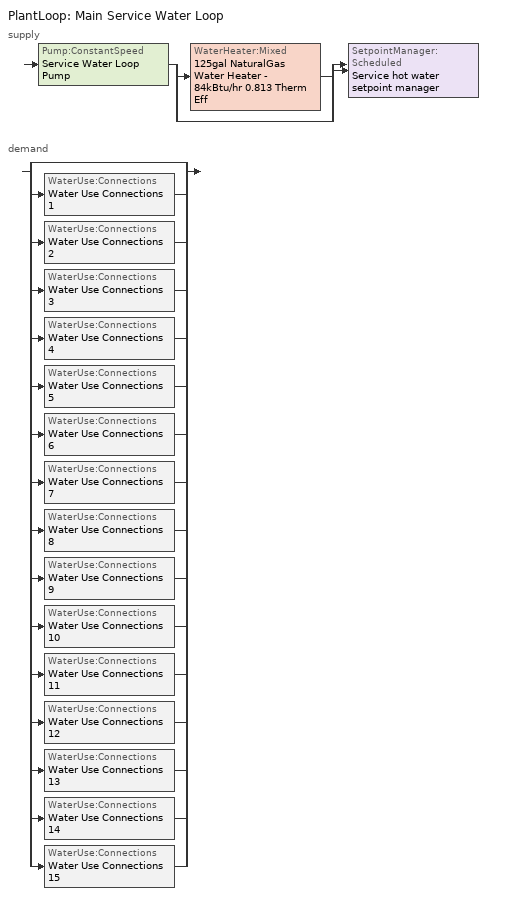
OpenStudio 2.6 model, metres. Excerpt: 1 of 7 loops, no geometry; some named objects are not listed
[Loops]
PlantLoop 'Main Service Water Loop'
 supply: Pump:ConstantSpeed 'Service Water Loop Pump' > split
  | WaterHeater:Mixed '125gal NaturalGas Water Heater - 84kBtu/hr 0.813 Therm Eff'
  | bypass
  join > SetpointManager:Scheduled 'Service hot water setpoint manager'
 demand: split
  | bypass
  | WaterUse:Connections 'Water Use Connections 1'
  | WaterUse:Connections 'Water Use Connections 2'
  | WaterUse:Connections 'Water Use Connections 3'
  | WaterUse:Connections 'Water Use Connections 4'
  | WaterUse:Connections 'Water Use Connections 5'
  | WaterUse:Connections 'Water Use Connections 6'
  | WaterUse:Connections 'Water Use Connections 7'
  | WaterUse:Connections 'Water Use Connections 8'
  | WaterUse:Connections 'Water Use Connections 9'
  | WaterUse:Connections 'Water Use Connections 10'
  | WaterUse:Connections 'Water Use Connections 11'
  | WaterUse:Connections 'Water Use Connections 12'
  | WaterUse:Connections 'Water Use Connections 13'
  | WaterUse:Connections 'Water Use Connections 14'
  | WaterUse:Connections 'Water Use Connections 15'
[Sizing:Zone]
ALL_ST=Office open plan_FL=Building Story 3_SCH=A 2: Zone Cooling Design Supply Air Temperature Input Method=SupplyAirTemperature; Zone Cooling Design Supply Air Temperature {C}=13; Zone Cooling Design Supply Air Temperature Difference {deltaC}=11.11; Zone Heating Design Supply Air Temperature Input Method=SupplyAirTemperature; Zone Heating Design Supply Air Temperature {C}=43; Zone Heating Design Supply Air Temperature Difference {deltaC}=11.11; Zone Cooling Design Supply Air Humidity Ratio {kg-H2O/kg-air}=0.0085; Zone Heating Design Supply Air Humidity Ratio {kg-H2O/kg-air}=0.008; Zone Heating Sizing Factor=1.3; Zone Cooling Sizing Factor=1.1; Cooling Design Air Flow Method=DesignDay; Heating Design Air Flow Method=DesignDay; Account for Dedicated Outdoor Air System=No; Dedicated Outdoor Air System Control Strategy=NeutralSupplyAir; Dedicated Outdoor Air Low Setpoint Temperature for Design {C}=autosize; Dedicated Outdoor Air High Setpoint Temperature for Design {C}=autosize
[PlantLoop]
Main Service Water Loop: Glycol Concentration=0; Maximum Loop Temperature {C}=60; Minimum Loop Temperature {C}=10; Plant Loop Volume {m3}=Autocalculate; Load Distribution Scheme=Optimal
[Sizing:Plant]
Main Service Water Loop: Loop Type=Heating; Design Loop Exit Temperature {C}=60; Loop Design Temperature Difference {deltaC}=5; Sizing Option=NonCoincident; Zone Timesteps in Averaging Window=1; Coincident Sizing Factor Mode=None
[Pump:ConstantSpeed]
Service Water Loop Pump: Rated Flow Rate {m3/s}=autosize; Rated Pump Head {Pa}=83939.5; Rated Power Consumption {W}=autosize; Motor Efficiency=0.7; Fraction of Motor Inefficiencies to Fluid Stream=0; Pump Control Type=Intermittent; Design Power Sizing Method=PowerPerFlowPerPressure; Design Electric Power per Unit Flow Rate {W/(m3/s)}=348701.1; Design Shaft Power per Unit Flow Rate per Unit Head {W-s/m3-Pa}=1.28205
[SetpointManager:Scheduled]
Service hot water setpoint manager: Control Variable=Temperature; Schedule=Service Water Loop Temp - 140F
[WaterHeater:Mixed]
125gal NaturalGas Water Heater - 84kBtu/hr 0.813 Therm Eff: Tank Volume {m3}=0.471545; Setpoint Temperature Schedule=Service Water Loop Temp - 140F; Deadband Temperature Difference {deltaC}=2; Maximum Temperature Limit {C}=82.2222; Heater Control Type=Cycle; Heater Maximum Capacity {W}=24638.2; Heater Fuel Type=NaturalGas; Heater Thermal Efficiency=0.96; Part Load Factor Curve=SWH-EFFFPLR-NECB2011; Off Cycle Parasitic Fuel Consumption Rate {W}=20; Off Cycle Parasitic Fuel Type=NaturalGas; Off Cycle Parasitic Heat Fraction to Tank=0.8; On Cycle Parasitic Fuel Type=NaturalGas; On Cycle Parasitic Heat Fraction to Tank=0; Ambient Temperature Indicator=ThermalZone; Ambient Temperature Schedule=Water Heater Ambient Temp Schedule - 70F; Ambient Temperature Thermal Zone=ALL_ST=Office open plan_FL=Building Story 3_SCH=A 2; Off Cycle Loss Coefficient to Ambient Temperature {W/K}=8.03532; On Cycle Loss Coefficient to Ambient Temperature {W/K}=8.03532; Use Side Effectiveness=1; Source Side Effectiveness=1; Use Side Design Flow Rate {m3/s}=autosize; Source Side Design Flow Rate {m3/s}=autosize; Indirect Water Heating Recovery Time {hr}=1.5; Source Side Flow Control Mode=IndirectHeatPrimarySetpoint
[WaterUse:Connections]
Name | Water Use Equipment Name 1
Water Use Connections 1 | Core_bottom Service Water Use 0.37gal/min
Water Use Connections 2 | Core_mid Service Water Use 0.37gal/min
Water Use Connections 3 | Core_top Service Water Use 0.37gal/min
Water Use Connections 4 | Perimeter_bot_zn_1 Service Water Use 0.08gal/min
Water Use Connections 5 | Perimeter_bot_zn_2 Service Water Use 0.05gal/min
Water Use Connections 6 | Perimeter_bot_zn_3 Service Water Use 0.08gal/min
Water Use Connections 7 | Perimeter_bot_zn_4 Service Water Use 0.05gal/min
Water Use Connections 8 | Perimeter_mid_zn_1 Service Water Use 0.08gal/min
Water Use Connections 9 | Perimeter_mid_zn_2 Service Water Use 0.05gal/min
Water Use Connections 10 | Perimeter_mid_zn_3 Service Water Use 0.08gal/min
Water Use Connections 11 | Perimeter_mid_zn_4 Service Water Use 0.05gal/min
Water Use Connections 12 | Perimeter_top_zn_1 Service Water Use 0.08gal/min
Water Use Connections 13 | Perimeter_top_zn_2 Service Water Use 0.05gal/min
Water Use Connections 14 | Perimeter_top_zn_3 Service Water Use 0.08gal/min
Water Use Connections 15 | Perimeter_top_zn_4 Service Water Use 0.05gal/min
[WaterUse:Equipment:Definition]
Name | Peak Flow Rate {m3/s} | Target Temperature Schedule | Sensible Fraction Schedule | Latent Fraction Schedule
Core_bottom Service Water Use Def 0.37gal/min | 2.35071e-05 | Schedule Ruleset 5 | Schedule Ruleset 3 | Schedule Ruleset 4
Core_mid Service Water Use Def 0.37gal/min | 2.35071e-05 | Schedule Ruleset 8 | Schedule Ruleset 6 | Schedule Ruleset 7
Core_top Service Water Use Def 0.37gal/min | 2.35071e-05 | Schedule Ruleset 11 | Schedule Ruleset 9 | Schedule Ruleset 10
Perimeter_bot_zn_1 Service Water Use Def 0.08gal/min | 4.9555e-06 | Schedule Ruleset 14 | Schedule Ruleset 12 | Schedule Ruleset 13
Perimeter_bot_zn_2 Service Water Use Def 0.05gal/min | 3.13724e-06 | Schedule Ruleset 17 | Schedule Ruleset 15 | Schedule Ruleset 16
Perimeter_bot_zn_3 Service Water Use Def 0.08gal/min | 4.9555e-06 | Schedule Ruleset 20 | Schedule Ruleset 18 | Schedule Ruleset 19
Perimeter_bot_zn_4 Service Water Use Def 0.05gal/min | 3.13703e-06 | Schedule Ruleset 23 | Schedule Ruleset 21 | Schedule Ruleset 22
Perimeter_mid_zn_1 Service Water Use Def 0.08gal/min | 4.9555e-06 | Schedule Ruleset 26 | Schedule Ruleset 24 | Schedule Ruleset 25
Perimeter_mid_zn_2 Service Water Use Def 0.05gal/min | 3.13724e-06 | Schedule Ruleset 29 | Schedule Ruleset 27 | Schedule Ruleset 28
Perimeter_mid_zn_3 Service Water Use Def 0.08gal/min | 4.9555e-06 | Schedule Ruleset 32 | Schedule Ruleset 30 | Schedule Ruleset 31
Perimeter_mid_zn_4 Service Water Use Def 0.05gal/min | 3.13703e-06 | Schedule Ruleset 35 | Schedule Ruleset 33 | Schedule Ruleset 34
Perimeter_top_zn_1 Service Water Use Def 0.08gal/min | 4.9555e-06 | Schedule Ruleset 38 | Schedule Ruleset 36 | Schedule Ruleset 37
Perimeter_top_zn_2 Service Water Use Def 0.05gal/min | 3.13724e-06 | Schedule Ruleset 41 | Schedule Ruleset 39 | Schedule Ruleset 40
Perimeter_top_zn_3 Service Water Use Def 0.08gal/min | 4.9555e-06 | Schedule Ruleset 44 | Schedule Ruleset 42 | Schedule Ruleset 43
Perimeter_top_zn_4 Service Water Use Def 0.05gal/min | 3.13703e-06 | Schedule Ruleset 47 | Schedule Ruleset 45 | Schedule Ruleset 46
[WaterUse:Equipment] Flow Rate Fraction Schedule=NECB-A-Service Water Heating
Name | Water Use Equipment Definition | Space
Core_bottom Service Water Use 0.37gal/min | Core_bottom Service Water Use Def 0.37gal/min | Core_bottom
Core_mid Service Water Use 0.37gal/min | Core_mid Service Water Use Def 0.37gal/min | Core_mid
Core_top Service Water Use 0.37gal/min | Core_top Service Water Use Def 0.37gal/min | Core_top
Perimeter_bot_zn_1 Service Water Use 0.08gal/min | Perimeter_bot_zn_1 Service Water Use Def 0.08gal/min | Perimeter_bot_ZN_1
Perimeter_bot_zn_2 Service Water Use 0.05gal/min | Perimeter_bot_zn_2 Service Water Use Def 0.05gal/min | Perimeter_bot_ZN_2
Perimeter_bot_zn_3 Service Water Use 0.08gal/min | Perimeter_bot_zn_3 Service Water Use Def 0.08gal/min | Perimeter_bot_ZN_3
Perimeter_bot_zn_4 Service Water Use 0.05gal/min | Perimeter_bot_zn_4 Service Water Use Def 0.05gal/min | Perimeter_bot_ZN_4
Perimeter_mid_zn_1 Service Water Use 0.08gal/min | Perimeter_mid_zn_1 Service Water Use Def 0.08gal/min | Perimeter_mid_ZN_1
Perimeter_mid_zn_2 Service Water Use 0.05gal/min | Perimeter_mid_zn_2 Service Water Use Def 0.05gal/min | Perimeter_mid_ZN_2
Perimeter_mid_zn_3 Service Water Use 0.08gal/min | Perimeter_mid_zn_3 Service Water Use Def 0.08gal/min | Perimeter_mid_ZN_3
Perimeter_mid_zn_4 Service Water Use 0.05gal/min | Perimeter_mid_zn_4 Service Water Use Def 0.05gal/min | Perimeter_mid_ZN_4
Perimeter_top_zn_1 Service Water Use 0.08gal/min | Perimeter_top_zn_1 Service Water Use Def 0.08gal/min | Perimeter_top_ZN_1
Perimeter_top_zn_2 Service Water Use 0.05gal/min | Perimeter_top_zn_2 Service Water Use Def 0.05gal/min | Perimeter_top_ZN_2
Perimeter_top_zn_3 Service Water Use 0.08gal/min | Perimeter_top_zn_3 Service Water Use Def 0.08gal/min | Perimeter_top_ZN_3
Perimeter_top_zn_4 Service Water Use 0.05gal/min | Perimeter_top_zn_4 Service Water Use Def 0.05gal/min | Perimeter_top_ZN_4
[Fan:OnOff]
Fan On Off 1: Availability Schedule=Always On Discrete; Fan Efficiency=0.72; Pressure Rise {Pa}=300; Maximum Flow Rate {m3/s}=autosize; Motor Efficiency=0.8; Motor In Airstream Fraction=1; Fan Power Ratio Function of Speed Ratio Curve=Fan On Off Power Curve 15; Fan Efficiency Ratio Function of Speed Ratio Curve=Fan On Off Efficiency Curve 15
[Coil:WaterHeating:AirToWaterHeatPump]
Coil Water Heating Air To Water Heat Pump 1: Rated Heating Capacity {W}=24638.2; Rated COP {W/W}=3; Rated Sensible Heat Ratio=0.6956; Rated Evaporator Inlet Air Dry-Bulb Temperature {C}=29.44; Rated Evaporator Inlet Air Wet-Bulb Temperature {C}=22.22; Rated Condenser Inlet Water Temperature {C}=55.72; Rated Evaporator Air Flow Rate {m3/s}=autosize; Rated Condenser Water Flow Rate {m3/s}=autosize; Evaporator Fan Power Included in Rated COP=No; Condenser Pump Power Included in Rated COP=No; Condenser Pump Heat Included in Rated Heating Capacity and Rated COP=No; Condenser Water Pump Power {W}=150; Fraction of Condenser Pump Heat to Water=0.1; Crankcase Heater Capacity {W}=100; Maximum Ambient Temperature for Crankcase Heater Operation {C}=5; Evaporator Air Temperature Type for Curve Objects=WetBulbTemperature; Heating Capacity Function of Temperature Curve=Curve Biquadratic 5; Heating Capacity Function of Air Flow Fraction Curve=Curve Quadratic 3; Heating Capacity Function of Water Flow Fraction Curve=Curve Quadratic 4; Heating COP Function of Temperature Curve=Curve Biquadratic 6; Heating COP Function of Air Flow Fraction Curve=Curve Quadratic 5; Heating COP Function of Water Flow Fraction Curve=Curve Quadratic 6; Part Load Fraction Correlation Curve=Curve Quadratic 7
[WaterHeater:HeatPump]
125gal NaturalGas Water Heater - 84kBtu/hr 0.813 Therm Eff ASHPWH: Availability Schedule=Always On Discrete; Compressor Setpoint Temperature Schedule=125gal NaturalGas Water Heater - 84kBtu/hr 0.813 Therm Eff ASHPWH setpoint; Dead Band Temperature Difference {deltaC}=2; Condenser Water Flow Rate {m3/s}=autosize; Evaporator Air Flow Rate {m3/s}=autosize; Inlet Air Configuration=ZoneAndOutdoorAir; Tank=125gal NaturalGas Water Heater - 84kBtu/hr 0.813 Therm Eff; DX Coil=Coil Water Heating Air To Water Heat Pump 1; Minimum Inlet Air Temperature for Compressor Operation {C}=5; Compressor Location=Zone; Fan=Fan On Off 1; Fan Placement=DrawThrough; On Cycle Parasitic Electric Load {W}=0; Off Cycle Parasitic Electric Load {W}=0; Parasitic Heat Rejection Location=Outdoors; Inlet Air Mixer Schedule=Schedule Ruleset 49; Control Sensor Location In Stratified Tank=Heater1
[Schedule:Ruleset]
Name | Default Day Schedule
Service Water Loop Temp - 140F | Service Water Loop Temp - 140F Default
Water Heater Ambient Temp Schedule - 70F | Water Heater Ambient Temp Schedule - 70F Default
Schedule Ruleset 3 | Schedule Day 7
Schedule Ruleset 4 | Schedule Day 8
Schedule Ruleset 5 | Schedule Day 9
NECB-A-Service Water Heating | NECB-A-Service Water Heating Default
Schedule Ruleset 6 | Schedule Day 10
Schedule Ruleset 7 | Schedule Day 11
Schedule Ruleset 8 | Schedule Day 12
Schedule Ruleset 9 | Schedule Day 13
Schedule Ruleset 10 | Schedule Day 14
Schedule Ruleset 11 | Schedule Day 15
Schedule Ruleset 12 | Schedule Day 16
Schedule Ruleset 13 | Schedule Day 17
Schedule Ruleset 14 | Schedule Day 18
Schedule Ruleset 15 | Schedule Day 19
Schedule Ruleset 16 | Schedule Day 20
Schedule Ruleset 17 | Schedule Day 21
Schedule Ruleset 18 | Schedule Day 22
Schedule Ruleset 19 | Schedule Day 23
Schedule Ruleset 20 | Schedule Day 24
Schedule Ruleset 21 | Schedule Day 25
Schedule Ruleset 22 | Schedule Day 26
Schedule Ruleset 23 | Schedule Day 27
Schedule Ruleset 24 | Schedule Day 28
Schedule Ruleset 25 | Schedule Day 29
Schedule Ruleset 26 | Schedule Day 30
Schedule Ruleset 27 | Schedule Day 31
Schedule Ruleset 28 | Schedule Day 32
Schedule Ruleset 29 | Schedule Day 33
Schedule Ruleset 30 | Schedule Day 34
Schedule Ruleset 31 | Schedule Day 35
Schedule Ruleset 32 | Schedule Day 36
Schedule Ruleset 33 | Schedule Day 37
Schedule Ruleset 34 | Schedule Day 38
Schedule Ruleset 35 | Schedule Day 39
Schedule Ruleset 36 | Schedule Day 40
Schedule Ruleset 37 | Schedule Day 41
Schedule Ruleset 38 | Schedule Day 42
Schedule Ruleset 39 | Schedule Day 43
Schedule Ruleset 40 | Schedule Day 44
Schedule Ruleset 41 | Schedule Day 45
Schedule Ruleset 42 | Schedule Day 46
Schedule Ruleset 43 | Schedule Day 47
Schedule Ruleset 44 | Schedule Day 48
Schedule Ruleset 45 | Schedule Day 49
Schedule Ruleset 46 | Schedule Day 50
Schedule Ruleset 47 | Schedule Day 51
125gal NaturalGas Water Heater - 84kBtu/hr 0.813 Therm Eff ASHPWH setpoint | Schedule Day 58
Schedule Ruleset 49 | Schedule Day 59
[Schedule:Day]
Service Water Loop Temp - 140F Default: 24, 0, 57.5
Water Heater Ambient Temp Schedule - 70F Default: 24, 0, 21.1111
Schedule Day 7; Schedule Day 10; Schedule Day 13; Schedule Day 16; Schedule Day 19; Schedule Day 22; Schedule Day 25; Schedule Day 28; Schedule Day 31; Schedule Day 34; Schedule Day 37; Schedule Day 40; Schedule Day 43; Schedule Day 46; Schedule Day 49: 24, 0, 0.2
Schedule Day 8; NECB-A-Service Water Heating Sat Day; NECB-A-Service Water Heating Sun|Hol Day; Schedule Day 11; Schedule Day 14; Schedule Day 17; Schedule Day 20; Schedule Day 23; Schedule Day 26; Schedule Day 29; Schedule Day 32; Schedule Day 35; Schedule Day 38; Schedule Day 41; Schedule Day 44; Schedule Day 47; Schedule Day 50: 24, 0, 0.05
Schedule Day 9; Schedule Day 12; Schedule Day 15; Schedule Day 18; Schedule Day 21; Schedule Day 24; Schedule Day 27; Schedule Day 30; Schedule Day 33; Schedule Day 36; Schedule Day 39; Schedule Day 42; Schedule Day 45; Schedule Day 48; Schedule Day 51; Schedule Day 58: 24, 0, 60
NECB-A-Service Water Heating Default; NECB-A-Service Water Heating Default|Wkdy Day: 7, 0, 0.05, 8, 0, 0.1, 10, 0, 0.5, 16, 0, 0.9, 17, 0, 0.7, 18, 0, 0.5, 19, 0, 0.3, 22, 0, 0.2, 24, 0, 0.05
Schedule Day 59: 24, 0, 1
[Schedule:Rule] Schedule Ruleset=NECB-A-Service Water Heating; Date Specification Type=DateRange; Start Month=1; Start Day=1; End Month=12; End Day=31
Name | Rule Order | Day Schedule | Apply Monday | Apply Tuesday | Apply Wednesday | Apply Thursday | Apply Friday | Apply Saturday | Apply Sunday
Schedule Rule 17 | 2 | NECB-A-Service Water Heating Default|Wkdy Day | Yes | Yes | Yes | Yes | Yes
Schedule Rule 18 | 1 | NECB-A-Service Water Heating Sat Day |  |  |  |  |  | Yes
Schedule Rule 19 | 0 | NECB-A-Service Water Heating Sun|Hol Day |  |  |  |  |  |  | Yes
[Schedule:Constant]
Always On Discrete: Value=1
[Curve:Biquadratic] Minimum Value of x=0; Maximum Value of x=40; Minimum Value of y=20; Maximum Value of y=90; Input Unit Type for X=Temperature; Input Unit Type for Y=Temperature; Output Unit Type=Dimensionless
Name | Coefficient1 Constant | Coefficient2 x | Coefficient3 x**2 | Coefficient4 y | Coefficient5 y**2 | Coefficient6 x*y
Curve Biquadratic 5 | 0.369827 | 0.043341 | -0.00023 | 0.000466 | 2.6e-005 | -0.00027
Curve Biquadratic 6 | 1.19713 | 0.077849 | -1.6e-06 | -0.02675 | 0.000296 | -0.00112
[Curve:Quadratic] Coefficient3 x**2=0; Minimum Value of x=0; Maximum Value of x=1
Name | Coefficient1 Constant | Coefficient2 x
Curve Quadratic 3; Curve Quadratic 4; Curve Quadratic 5; Curve Quadratic 6 | 1 | 0
Curve Quadratic 7 | 0.75 | 0.25
[Curve:Cubic] Minimum Value of x=0; Maximum Value of x=1
Name | Coefficient1 Constant | Coefficient2 x | Coefficient3 x**2 | Coefficient4 x**3
SWH-EFFFPLR-NECB2011 | 0.7576 | 1.0071 | -1.4443 | 0.6844
Fan On Off Efficiency Curve 15 | 1 | 0 | 0 | 0
[Curve:Exponent]
Fan On Off Power Curve 15: Coefficient1 Constant=1; Coefficient2 Constant=0; Coefficient3 Constant=0; Minimum Value of x=0; Maximum Value of x=1
